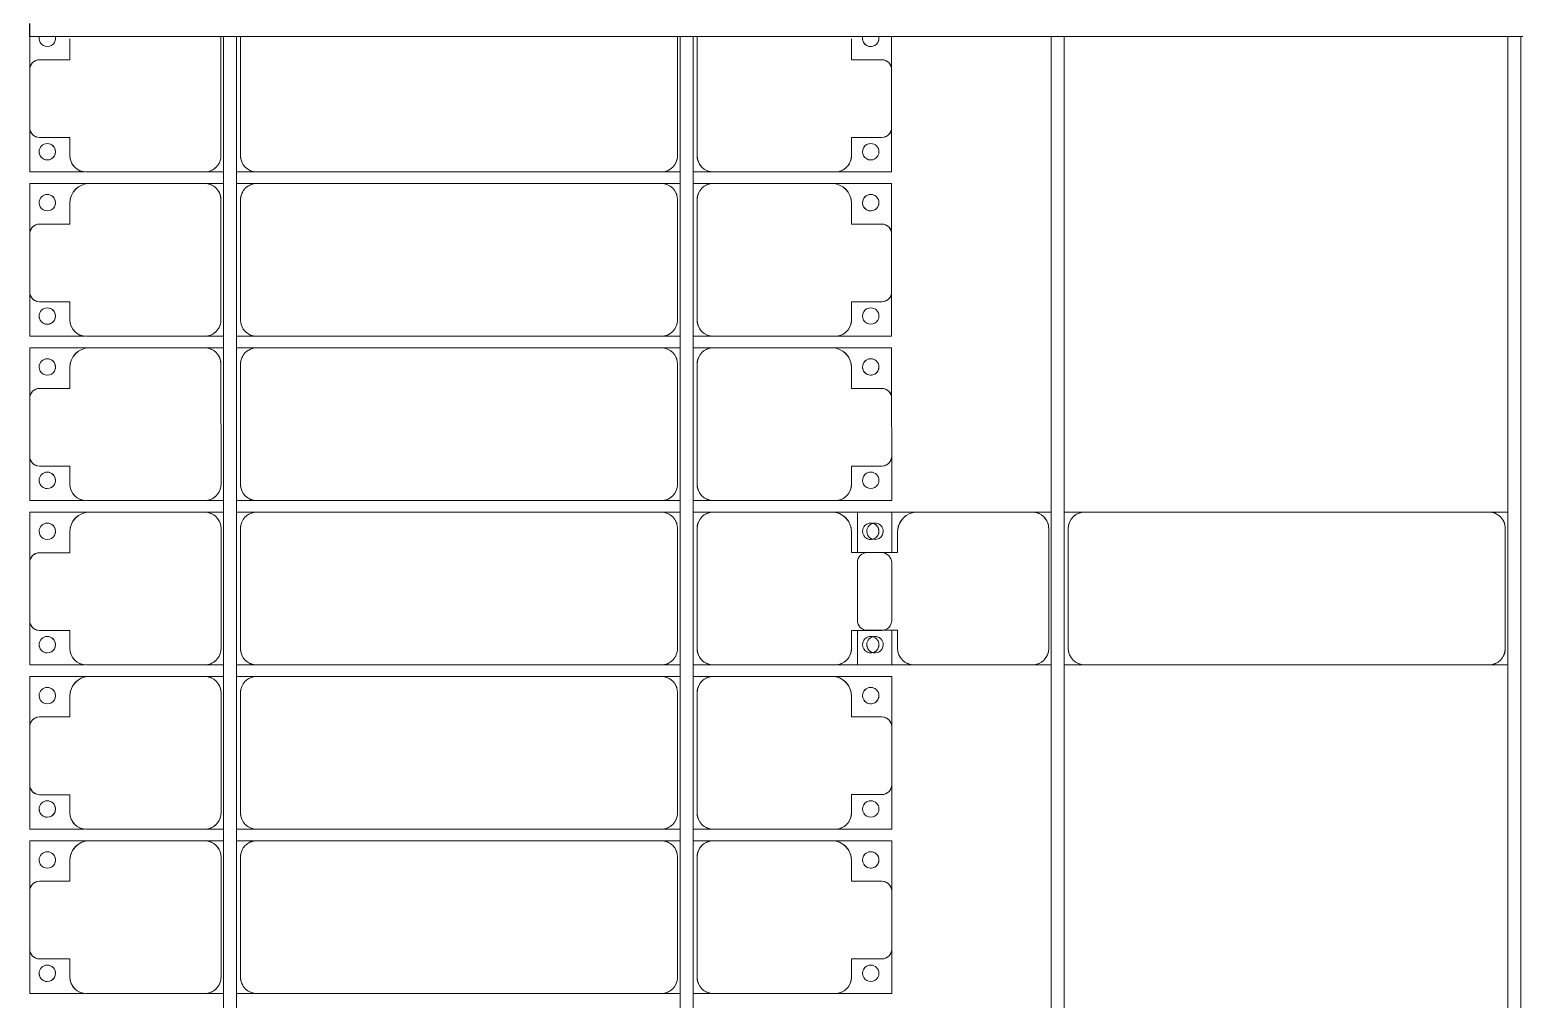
# Model space of a CAD drawing. Header units: millimetres. Extents: x -248177 to 167033, y 156986 to 268923.
# Drawn here: x -229723 to -225203, y 249490 to 252440 of the extents above; entities that cross this region are included whole.
import ezdxf

# ---------------------------------------------------------------- set-up
doc = ezdxf.new("R2010")
doc.units = ezdxf.units.MM
for name, color, linetype, lineweight in [('A-DETL-MBND', 5, 'Continuous', 9), ('A-GENM', 13, 'Continuous', 9), ('S-BEAM', 12, 'Continuous', 9)]:
    doc.layers.add(name, color=color, linetype=linetype, lineweight=lineweight)

# ---------------------------------------------------------------- blocks, each defined once
blk = doc.blocks.new('Dai phao do pin - DẢI PHAO ĐỠ PIN-V5-BỐ TRÍ KHUNG KẾT CẤU BÈ PIN 02')
at = {"layer": 'A-DETL-MBND', "color": 8}
for p, q in [((-1312.2, 241.6), (-1129.7, 241.6)), ((-1312.2, 118.2), (-1312.2, 241.6)), ((-1129.7, 241.6), (-1312.2, 241.6)), ((-779.7, 241.6), (-1129.7, 241.6)), ((-779.7, 241.6), (-722.2, 241.6)), ((-779.7, 241.6), (-722.2, 241.6)), ((-682.2, 241.6), (-620.3, 241.6)), ((-682.2, 241.6), (-620.3, 241.6)), ((610.3, 241.6), (-620.3, 241.6)), ((610.3, 241.6), (667.8, 241.6)), ((610.3, 241.6), (667.8, 241.6)), ((-1189.7, 181.6), (-1189.7, 118.2)), ((-729.7, -173.4), (-729.7, 191.6)), ((-670.3, 191.6), (-670.3, -173.4)), ((660.3, -173.4), (660.3, 191.6)), ((-1312.2, 143.8), (-1312.2, 132.4)), ((-1189.7, 118.2), (-1282.2, 118.2)), ((-1312.2, 88.2), (-1312.2, -88.2)), ((-1312.2, -223.4), (-1312.2, -118.2)), ((-1312.2, -125), (-1312.2, -137.6)), ((-1282.2, -118.2), (-1189.7, -118.2)), ((-1189.7, -118.2), (-1189.7, -173.4)), ((-1139.7, -223.4), (-1312.2, -223.4)), ((-1312.2, -223.4), (-1139.7, -223.4)), ((-1139.7, -223.4), (-779.7, -223.4)), ((-722.2, -223.4), (-779.7, -223.4)), ((-722.2, -223.4), (-779.7, -223.4)), ((-620.3, -223.4), (-682.2, -223.4)), ((-620.3, -223.4), (-682.2, -223.4)), ((-620.3, -223.4), (610.3, -223.4)), ((667.8, -223.4), (610.3, -223.4)), ((667.8, -223.4), (610.3, -223.4))]:
    blk.add_line(p, q, dxfattribs=at)
for centre, radius, start, end in [((-1129.7, 181.6), 60, 90, 180), ((-1129.7, 181.6), 60, 120, 180), ((-779.7, 191.6), 50, 360, 90), ((-779.7, 191.6), 50, 360, 75), ((-620.3, 191.6), 50, 90, 180), ((-620.3, 191.6), 50, 105, 135), ((610.3, 191.6), 50, 360, 90), ((610.3, 191.6), 50, 56.1143, 90), ((-1258.6, 183.2), 25, 0, 180), ((-1258.6, 183.2), 25, 90, 180), ((-1258.6, 183.2), 25, 180, 0), ((-1258.6, 183.2), 25, 180, 300), ((-1258.6, 183.2), 25, 30, 75), ((-620.3, 191.6), 50, 150, 180), ((610.3, 191.6), 50, 15, 30), ((-1282.2, 88.2), 30, 90, 180), ((-1282.2, -88.2), 30, 180, 270), ((-1258.6, -161.8), 25, 0, 180), ((-1258.6, -161.8), 25, 90, 180), ((-1258.6, -161.8), 25, 180, 0), ((-1258.6, -161.8), 25, 180, 270), ((-1258.6, -161.8), 25, 45, 75), ((-1258.6, -161.8), 25, 285, 330), ((-1139.7, -173.4), 50, 180, 270), ((-1139.7, -173.4), 50, 180, 255), ((-779.7, -173.4), 50, 270, 360), ((-779.7, -173.4), 50, 285, 360), ((-620.3, -173.4), 50, 180, 270), ((-620.3, -173.4), 50, 180, 210), ((610.3, -173.4), 50, 270, 360), ((610.3, -173.4), 50, 330, 360), ((-620.3, -173.4), 50, 240, 270), ((610.3, -173.4), 50, 285, 300)]:
    blk.add_arc(centre, radius, start, end, dxfattribs=at)
blk = doc.blocks.new('Dải phao đi lại kèm đỡ invester - DẢI PHAO ĐI LẠI-17505-BỐ TRÍ KHUNG KẾT CẤU BÈ PIN 02')
at = {"layer": 'A-DETL-MBND', "color": 8}
for p, q in [((8311.7, 1312.2), (8411.8, 1312.2)), ((8411.8, 1312.2), (8311.7, 1312.2)), ((8588.2, 1312.2), (8411.8, 1312.2)), ((8588.2, 1312.2), (8723.4, 1312.2)), ((8723.4, 1312.2), (8588.2, 1312.2)), ((8723.4, 1312.2), (8723.4, 1139.7)), ((8723.4, 1139.7), (8723.4, 1312.2)), ((8758.4, 1312.2), (8911.8, 1312.2)), ((8758.4, 1129.7), (8758.4, 1312.2)), ((8758.4, 1312.2), (8758.4, 1129.7)), ((8911.8, 1312.2), (8758.4, 1312.2)), ((9088.2, 1312.2), (8911.8, 1312.2)), ((9088.2, 1312.2), (9223.4, 1312.2)), ((9223.4, 1312.2), (9088.2, 1312.2)), ((9223.4, 1312.2), (9223.4, 1139.7)), ((9223.4, 1139.7), (9223.4, 1312.2)), ((9258.4, 1312.2), (9411.8, 1312.2)), ((9258.4, 1129.7), (9258.4, 1312.2)), ((9258.4, 1312.2), (9258.4, 1129.7)), ((9411.8, 1312.2), (9258.4, 1312.2)), ((9588.2, 1312.2), (9411.8, 1312.2)), ((9588.2, 1312.2), (9723.4, 1312.2)), ((9723.4, 1312.2), (9588.2, 1312.2)), ((9723.4, 1312.2), (9723.4, 1139.7)), ((9723.4, 1139.7), (9723.4, 1312.2)), ((9758.4, 1312.2), (9881.8, 1312.2)), ((9758.4, 1129.7), (9758.4, 1312.2)), ((9758.4, 1312.2), (9758.4, 1129.7)), ((10088.2, 1312.2), (9911.8, 1312.2)), ((10118.2, 1312.2), (10223.4, 1312.2)), ((10223.4, 1312.2), (10223.4, 1139.7)), ((10223.4, 1139.7), (10223.4, 1312.2)), ((10258.4, 1312.2), (10411.8, 1312.2)), ((10258.4, 1129.7), (10258.4, 1312.2)), ((10258.4, 1312.2), (10258.4, 1129.7)), ((10411.8, 1312.2), (10258.4, 1312.2)), ((10588.2, 1312.2), (10411.8, 1312.2)), ((10588.2, 1312.2), (10723.4, 1312.2)), ((10723.4, 1312.2), (10588.2, 1312.2)), ((10723.4, 1312.2), (10723.4, 1139.7)), ((10723.4, 1139.7), (10723.4, 1312.2)), ((10758.4, 1312.2), (10911.8, 1312.2)), ((10758.4, 1129.7), (10758.4, 1312.2)), ((10758.4, 1312.2), (10758.4, 1129.7)), ((10911.8, 1312.2), (10758.4, 1312.2)), ((11088.2, 1312.2), (10911.8, 1312.2)), ((11088.2, 1312.2), (11223.4, 1312.2)), ((11223.4, 1312.2), (11088.2, 1312.2)), ((11223.4, 1312.2), (11223.4, 1139.7)), ((11223.4, 1139.7), (11223.4, 1312.2)), ((8381.8, 1282.2), (8381.8, 1189.7)), ((8618.2, 1189.7), (8618.2, 1282.2)), ((8881.8, 1282.2), (8881.8, 1189.7)), ((9118.2, 1189.7), (9118.2, 1282.2)), ((9381.8, 1282.2), (9381.8, 1189.7)), ((9618.2, 1189.7), (9618.2, 1282.2)), ((9881.8, 1282.2), (9881.8, 1189.7)), ((10118.2, 1189.7), (10118.2, 1282.2)), ((10381.8, 1282.2), (10381.8, 1189.7)), ((10618.2, 1189.7), (10618.2, 1282.2)), ((10881.8, 1282.2), (10881.8, 1189.7)), ((11118.2, 1189.7), (11118.2, 1282.2)), ((8381.8, 1189.7), (8318.4, 1189.7)), ((8673.4, 1189.7), (8618.2, 1189.7)), ((8881.8, 1189.7), (8818.4, 1189.7)), ((9173.4, 1189.7), (9118.2, 1189.7)), ((9381.8, 1189.7), (9318.4, 1189.7)), ((9673.4, 1189.7), (9618.2, 1189.7)), ((9881.8, 1189.7), (9818.4, 1189.7)), ((10173.4, 1189.7), (10118.2, 1189.7)), ((10381.8, 1189.7), (10318.4, 1189.7)), ((10673.4, 1189.7), (10618.2, 1189.7)), ((10881.8, 1189.7), (10818.4, 1189.7)), ((11173.4, 1189.7), (11118.2, 1189.7)), ((8723.4, 769.7), (8723.4, 1139.7)), ((9223.4, 769.7), (9223.4, 1139.7)), ((9723.4, 769.7), (9723.4, 1139.7)), ((10223.4, 769.7), (10223.4, 1139.7)), ((10723.4, 769.7), (10723.4, 1139.7)), ((11223.4, 769.7), (11223.4, 1139.7)), ((8758.4, 1129.7), (8758.4, 769.7)), ((9258.4, 1129.7), (9258.4, 769.7)), ((9758.4, 1129.7), (9758.4, 769.7)), ((10258.4, 1129.7), (10258.4, 769.7)), ((10758.4, 1129.7), (10758.4, 769.7)), ((8723.4, 769.7), (8723.4, 707.8)), ((8723.4, 769.7), (8723.4, 707.8)), ((8758.4, 707.8), (8758.4, 769.7)), ((8758.4, 707.8), (8758.4, 769.7)), ((9223.4, 769.7), (9223.4, 707.8)), ((9223.4, 769.7), (9223.4, 707.8)), ((9258.4, 707.8), (9258.4, 769.7)), ((9258.4, 707.8), (9258.4, 769.7)), ((9723.4, 769.7), (9723.4, 707.8)), ((9723.4, 769.7), (9723.4, 707.8)), ((9758.4, 707.8), (9758.4, 769.7)), ((9758.4, 707.8), (9758.4, 769.7)), ((10223.4, 769.7), (10223.4, 707.8)), ((10223.4, 769.7), (10223.4, 707.8)), ((10258.4, 707.8), (10258.4, 769.7)), ((10258.4, 707.8), (10258.4, 769.7)), ((10723.4, 769.7), (10723.4, 707.8)), ((10723.4, 769.7), (10723.4, 707.8)), ((10758.4, 707.8), (10758.4, 769.7)), ((10758.4, 707.8), (10758.4, 769.7)), ((11223.4, 769.7), (11223.4, 707.8)), ((11223.4, 769.7), (11223.4, 707.8)), ((8311.7, 719.7), (8673.4, 719.7)), ((8808.4, 719.7), (9173.4, 719.7)), ((9308.4, 719.7), (9673.4, 719.7)), ((9808.4, 719.7), (10173.4, 719.7)), ((10308.4, 719.7), (10673.4, 719.7)), ((10808.4, 719.7), (11173.4, 719.7)), ((8673.4, 660.3), (8311.7, 660.3)), ((8723.4, 667.8), (8723.4, 610.3)), ((8723.4, 667.8), (8723.4, 610.3)), ((8758.4, 610.3), (8758.4, 667.8)), ((8758.4, 610.3), (8758.4, 667.8)), ((9173.4, 660.3), (8808.4, 660.3)), ((9223.4, 667.8), (9223.4, 610.3)), ((9223.4, 667.8), (9223.4, 610.3)), ((9258.4, 610.3), (9258.4, 667.8)), ((9258.4, 610.3), (9258.4, 667.8)), ((9673.4, 660.3), (9308.4, 660.3)), ((9723.4, 667.8), (9723.4, 610.3)), ((9723.4, 667.8), (9723.4, 610.3)), ((9758.4, 610.3), (9758.4, 667.8)), ((9758.4, 610.3), (9758.4, 667.8)), ((10173.4, 660.3), (9808.4, 660.3)), ((10223.4, 667.8), (10223.4, 610.3)), ((10223.4, 667.8), (10223.4, 610.3)), ((10258.4, 610.3), (10258.4, 667.8)), ((10258.4, 610.3), (10258.4, 667.8)), ((10673.4, 660.3), (10308.4, 660.3)), ((10723.4, 667.8), (10723.4, 610.3)), ((10723.4, 667.8), (10723.4, 610.3)), ((10758.4, 610.3), (10758.4, 667.8)), ((10758.4, 610.3), (10758.4, 667.8)), ((11173.4, 660.3), (10808.4, 660.3)), ((11223.4, 667.8), (11223.4, 610.3)), ((11223.4, 667.8), (11223.4, 610.3)), ((8723.4, -620.3), (8723.4, 610.3)), ((8758.4, 610.3), (8758.4, -620.3)), ((9223.4, -620.3), (9223.4, 610.3)), ((9258.4, 610.3), (9258.4, -620.3)), ((9723.4, -620.3), (9723.4, 610.3)), ((9758.4, 610.3), (9758.4, -620.3)), ((10223.4, -620.3), (10223.4, 610.3)), ((10258.4, 610.3), (10258.4, -620.3)), ((10723.4, -620.3), (10723.4, 610.3)), ((10758.4, 610.3), (10758.4, -620.3)), ((11223.4, -620.3), (11223.4, 610.3)), ((8723.4, -620.3), (8723.4, -682.2)), ((8723.4, -620.3), (8723.4, -682.2)), ((8758.4, -682.2), (8758.4, -620.3)), ((8758.4, -682.2), (8758.4, -620.3)), ((9223.4, -620.3), (9223.4, -682.2)), ((9223.4, -620.3), (9223.4, -682.2)), ((9258.4, -682.2), (9258.4, -620.3)), ((9258.4, -682.2), (9258.4, -620.3)), ((9723.4, -620.3), (9723.4, -682.2)), ((9723.4, -620.3), (9723.4, -682.2)), ((9758.4, -682.2), (9758.4, -620.3)), ((9758.4, -682.2), (9758.4, -620.3)), ((10223.4, -620.3), (10223.4, -682.2)), ((10223.4, -620.3), (10223.4, -682.2)), ((10258.4, -682.2), (10258.4, -620.3)), ((10258.4, -682.2), (10258.4, -620.3)), ((10723.4, -620.3), (10723.4, -682.2)), ((10723.4, -620.3), (10723.4, -682.2)), ((10758.4, -682.2), (10758.4, -620.3)), ((10758.4, -682.2), (10758.4, -620.3)), ((11223.4, -620.3), (11223.4, -682.2)), ((11223.4, -620.3), (11223.4, -682.2)), ((8311.7, -670.3), (8673.4, -670.3)), ((8808.4, -670.3), (9173.4, -670.3)), ((9308.4, -670.3), (9673.4, -670.3)), ((9808.4, -670.3), (10173.4, -670.3)), ((10308.4, -670.3), (10673.4, -670.3)), ((10808.4, -670.3), (11173.4, -670.3)), ((8723.4, -722.2), (8723.4, -779.7)), ((8723.4, -722.2), (8723.4, -779.7)), ((8758.4, -779.7), (8758.4, -722.2)), ((8758.4, -779.7), (8758.4, -722.2)), ((9223.4, -722.2), (9223.4, -779.7)), ((9223.4, -722.2), (9223.4, -779.7)), ((9258.4, -779.7), (9258.4, -722.2)), ((9258.4, -779.7), (9258.4, -722.2)), ((9723.4, -722.2), (9723.4, -779.7)), ((9723.4, -722.2), (9723.4, -779.7)), ((9758.4, -779.7), (9758.4, -722.2)), ((9758.4, -779.7), (9758.4, -722.2)), ((10223.4, -722.2), (10223.4, -779.7)), ((10223.4, -722.2), (10223.4, -779.7)), ((10258.4, -779.7), (10258.4, -722.2)), ((10258.4, -779.7), (10258.4, -722.2)), ((10723.4, -722.2), (10723.4, -779.7)), ((10723.4, -722.2), (10723.4, -779.7)), ((10758.4, -779.7), (10758.4, -722.2)), ((10758.4, -779.7), (10758.4, -722.2)), ((11223.4, -722.2), (11223.4, -779.7)), ((11223.4, -722.2), (11223.4, -779.7)), ((8673.4, -729.7), (8311.7, -729.7)), ((9173.4, -729.7), (8808.4, -729.7)), ((9673.4, -729.7), (9308.4, -729.7)), ((10173.4, -729.7), (9808.4, -729.7)), ((10673.4, -729.7), (10308.4, -729.7)), ((11173.4, -729.7), (10808.4, -729.7)), ((8723.4, -1139.7), (8723.4, -779.7)), ((8758.4, -779.7), (8758.4, -1129.7)), ((9223.4, -1139.7), (9223.4, -779.7)), ((9258.4, -779.7), (9258.4, -1129.7)), ((9723.4, -1139.7), (9723.4, -779.7)), ((9758.4, -779.7), (9758.4, -1129.7)), ((10223.4, -1139.7), (10223.4, -779.7)), ((10258.4, -779.7), (10258.4, -1129.7)), ((10723.4, -1139.7), (10723.4, -779.7)), ((10758.4, -779.7), (10758.4, -1129.7)), ((11223.4, -1139.7), (11223.4, -779.7)), ((8758.4, -1312.2), (8758.4, -1129.7)), ((8758.4, -1129.7), (8758.4, -1312.2)), ((9258.4, -1312.2), (9258.4, -1129.7)), ((9258.4, -1129.7), (9258.4, -1312.2)), ((9758.4, -1312.2), (9758.4, -1129.7)), ((9758.4, -1129.7), (9758.4, -1312.2)), ((10258.4, -1312.2), (10258.4, -1129.7)), ((10258.4, -1129.7), (10258.4, -1312.2)), ((10758.4, -1312.2), (10758.4, -1129.7)), ((10758.4, -1129.7), (10758.4, -1312.2)), ((8723.4, -1143.6), (8723.4, -1312.2)), ((8723.4, -1312.2), (8723.4, -1143.6)), ((9223.4, -1143.6), (9223.4, -1312.2)), ((9223.4, -1312.2), (9223.4, -1143.6)), ((9723.4, -1143.6), (9723.4, -1312.2)), ((9723.4, -1312.2), (9723.4, -1143.6)), ((10223.4, -1143.6), (10223.4, -1312.2)), ((10223.4, -1312.2), (10223.4, -1143.6)), ((10723.4, -1143.6), (10723.4, -1312.2)), ((10723.4, -1312.2), (10723.4, -1143.6)), ((11223.4, -1143.6), (11223.4, -1312.2)), ((11223.4, -1312.2), (11223.4, -1143.6)), ((8318.4, -1189.7), (8381.8, -1189.7)), ((8381.8, -1189.7), (8381.8, -1282.2)), ((8618.2, -1282.2), (8618.2, -1189.7)), ((8618.2, -1189.7), (8673.4, -1189.7)), ((8818.4, -1189.7), (8881.8, -1189.7)), ((8881.8, -1189.7), (8881.8, -1282.2)), ((9118.2, -1282.2), (9118.2, -1189.7)), ((9118.2, -1189.7), (9173.4, -1189.7)), ((9318.4, -1189.7), (9381.8, -1189.7)), ((9381.8, -1189.7), (9381.8, -1282.2)), ((9618.2, -1282.2), (9618.2, -1189.7)), ((9618.2, -1189.7), (9673.4, -1189.7)), ((9818.4, -1189.7), (9881.8, -1189.7)), ((9881.8, -1189.7), (9881.8, -1282.2)), ((10118.2, -1282.2), (10118.2, -1189.7)), ((10118.2, -1189.7), (10173.4, -1189.7)), ((10318.4, -1189.7), (10381.8, -1189.7)), ((10381.8, -1189.7), (10381.8, -1282.2)), ((10618.2, -1282.2), (10618.2, -1189.7)), ((10618.2, -1189.7), (10673.4, -1189.7)), ((10818.4, -1189.7), (10881.8, -1189.7)), ((10881.8, -1189.7), (10881.8, -1282.2)), ((11118.2, -1282.2), (11118.2, -1189.7)), ((11118.2, -1189.7), (11173.4, -1189.7)), ((8411.8, -1312.2), (8311.7, -1312.2)), ((8311.7, -1312.2), (8411.8, -1312.2)), ((8411.8, -1312.2), (8588.2, -1312.2)), ((8723.4, -1312.2), (8588.2, -1312.2)), ((8588.2, -1312.2), (8723.4, -1312.2)), ((8911.8, -1312.2), (8758.4, -1312.2)), ((8758.4, -1312.2), (8911.8, -1312.2)), ((8911.8, -1312.2), (9088.2, -1312.2)), ((9223.4, -1312.2), (9088.2, -1312.2)), ((9088.2, -1312.2), (9223.4, -1312.2)), ((9411.8, -1312.2), (9258.4, -1312.2)), ((9258.4, -1312.2), (9411.8, -1312.2)), ((9411.8, -1312.2), (9588.2, -1312.2)), ((9723.4, -1312.2), (9588.2, -1312.2)), ((9588.2, -1312.2), (9723.4, -1312.2)), ((9911.8, -1312.2), (9758.4, -1312.2)), ((9758.4, -1312.2), (9911.8, -1312.2)), ((9911.8, -1312.2), (10088.2, -1312.2)), ((10223.4, -1312.2), (10088.2, -1312.2)), ((10088.2, -1312.2), (10223.4, -1312.2)), ((10411.8, -1312.2), (10258.4, -1312.2)), ((10258.4, -1312.2), (10411.8, -1312.2)), ((10411.8, -1312.2), (10588.2, -1312.2)), ((10723.4, -1312.2), (10588.2, -1312.2)), ((10588.2, -1312.2), (10723.4, -1312.2)), ((10911.8, -1312.2), (10758.4, -1312.2)), ((10758.4, -1312.2), (10911.8, -1312.2)), ((10911.8, -1312.2), (11088.2, -1312.2)), ((11223.4, -1312.2), (11088.2, -1312.2)), ((11088.2, -1312.2), (11223.4, -1312.2))]:
    blk.add_line(p, q, dxfattribs=at)
for centre, radius, start, end in [((8411.8, 1282.2), 30, 90, 180), ((8411.8, 1282.2), 30, 105, 165), ((8588.2, 1282.2), 30, 360, 90), ((8588.2, 1282.2), 30, 60, 75), ((8588.2, 1282.2), 30, 15, 75), ((8588.2, 1282.2), 30, 60, 75), ((8911.8, 1282.2), 30, 90, 180), ((8911.8, 1282.2), 30, 105, 165), ((9088.2, 1282.2), 30, 360, 90), ((9088.2, 1282.2), 30, 60, 75), ((9088.2, 1282.2), 30, 15, 75), ((9088.2, 1282.2), 30, 60, 75), ((9411.8, 1282.2), 30, 90, 180), ((9411.8, 1282.2), 30, 105, 165), ((9588.2, 1282.2), 30, 360, 90), ((9588.2, 1282.2), 30, 60, 75), ((9588.2, 1282.2), 30, 15, 75), ((9588.2, 1282.2), 30, 60, 75), ((9911.8, 1282.2), 30, 90, 180), ((10088.2, 1282.2), 30, 360, 90), ((10411.8, 1282.2), 30, 90, 180), ((10411.8, 1282.2), 30, 105, 165), ((10588.2, 1282.2), 30, 0, 90), ((10588.2, 1282.2), 30, 60, 75), ((10588.2, 1282.2), 30, 15, 75), ((10588.2, 1282.2), 30, 60, 75), ((10911.8, 1282.2), 30, 90, 180), ((10911.8, 1282.2), 30, 105, 165), ((11088.2, 1282.2), 30, 360, 90), ((11088.2, 1282.2), 30, 60, 75), ((11088.2, 1282.2), 30, 15, 75), ((11088.2, 1282.2), 30, 60, 75), ((8316.8, 1248.6), 25, 90, 105), ((8316.8, 1248.6), 25, 90, 105), ((8316.8, 1248.6), 25, 270, 90), ((8316.8, 1248.6), 25, 300, 90), ((8411.8, 1282.2), 30, 135, 165), ((8411.8, 1282.2), 30, 135, 165), ((8588.2, 1282.2), 30, 15, 30), ((8588.2, 1282.2), 30, 15, 30), ((8661.8, 1248.6), 25, 90, 270), ((8661.8, 1248.6), 25, 90, 180), ((8661.8, 1248.6), 25, 270, 90), ((8661.8, 1248.6), 25, 270, 90), ((8816.8, 1248.6), 25, 90, 270), ((8816.8, 1248.6), 25, 90, 255), ((8816.8, 1248.6), 25, 270, 90), ((8816.8, 1248.6), 25, 300, 90), ((8911.8, 1282.2), 30, 135, 165), ((8911.8, 1282.2), 30, 135, 165), ((9088.2, 1282.2), 30, 15, 30), ((9088.2, 1282.2), 30, 15, 30), ((9161.8, 1248.6), 25, 90, 270), ((9161.8, 1248.6), 25, 90, 180), ((9161.8, 1248.6), 25, 270, 90), ((9161.8, 1248.6), 25, 270, 90), ((9316.8, 1248.6), 25, 90, 270), ((9316.8, 1248.6), 25, 90, 255), ((9316.8, 1248.6), 25, 270, 90), ((9316.8, 1248.6), 25, 300, 90), ((9411.8, 1282.2), 30, 135, 165), ((9411.8, 1282.2), 30, 135, 165), ((9588.2, 1282.2), 30, 15, 30), ((9588.2, 1282.2), 30, 15, 30), ((9661.8, 1248.6), 25, 90, 270), ((9661.8, 1248.6), 25, 90, 180), ((9661.8, 1248.6), 25, 270, 90), ((9661.8, 1248.6), 25, 270, 90), ((9816.8, 1248.6), 25, 90, 270), ((9816.8, 1248.6), 25, 90, 225), ((9816.8, 1248.6), 25, 270, 90), ((9816.8, 1248.6), 25, 315, 90), ((10161.8, 1248.6), 25, 90, 270), ((10161.8, 1248.6), 25, 90, 180), ((10161.8, 1248.6), 25, 270, 90), ((10161.8, 1248.6), 25, 315, 90), ((10316.8, 1248.6), 25, 90, 270), ((10316.8, 1248.6), 25, 90, 255), ((10316.8, 1248.6), 25, 270, 90), ((10316.8, 1248.6), 25, 300, 90), ((10411.8, 1282.2), 30, 135, 165), ((10411.8, 1282.2), 30, 135, 165), ((10588.2, 1282.2), 30, 15, 30), ((10588.2, 1282.2), 30, 15, 30), ((10661.8, 1248.6), 25, 90, 270), ((10661.8, 1248.6), 25, 90, 180), ((10661.8, 1248.6), 25, 270, 90), ((10661.8, 1248.6), 25, 270, 90), ((10816.8, 1248.6), 25, 90, 270), ((10816.8, 1248.6), 25, 90, 255), ((10816.8, 1248.6), 25, 270, 90), ((10816.8, 1248.6), 25, 300, 90), ((10911.8, 1282.2), 30, 135, 165), ((10911.8, 1282.2), 30, 135, 165), ((11088.2, 1282.2), 30, 15, 30), ((11088.2, 1282.2), 30, 15, 30), ((11161.8, 1248.6), 25, 90, 270), ((11161.8, 1248.6), 25, 90, 180), ((11161.8, 1248.6), 25, 270, 90), ((11161.8, 1248.6), 25, 270, 90), ((8316.8, 1248.6), 25, 255, 270), ((8316.8, 1248.6), 25, 270, 285), ((8661.8, 1248.6), 25, 195, 255), ((8816.8, 1248.6), 25, 270, 285), ((9161.8, 1248.6), 25, 195, 255), ((9316.8, 1248.6), 25, 270, 285), ((9661.8, 1248.6), 25, 195, 255), ((10161.8, 1248.6), 25, 195, 225), ((10316.8, 1248.6), 25, 270, 285), ((10661.8, 1248.6), 25, 195, 255), ((10816.8, 1248.6), 25, 270, 285), ((11161.8, 1248.6), 25, 195, 255), ((8673.4, 1139.7), 50, 0, 90), ((8673.4, 1139.7), 50, 15, 90), ((8818.4, 1129.7), 60, 90, 180), ((8818.4, 1129.7), 60, 90, 150), ((9173.4, 1139.7), 50, 360, 90), ((9173.4, 1139.7), 50, 15, 90), ((9318.4, 1129.7), 60, 90, 180), ((9318.4, 1129.7), 60, 90, 150), ((9673.4, 1139.7), 50, 0, 90), ((9673.4, 1139.7), 50, 15, 90), ((9818.4, 1129.7), 60, 90, 180), ((9818.4, 1129.7), 60, 90, 150), ((10173.4, 1139.7), 50, 360, 90), ((10173.4, 1139.7), 50, 15, 90), ((10318.4, 1129.7), 60, 90, 180), ((10318.4, 1129.7), 60, 90, 150), ((10673.4, 1139.7), 50, 360, 90), ((10673.4, 1139.7), 50, 15, 90), ((10818.4, 1129.7), 60, 90, 180), ((10818.4, 1129.7), 60, 90, 150), ((11173.4, 1139.7), 50, 0, 90), ((11173.4, 1139.7), 50, 15, 90), ((8673.4, 769.7), 50, 270, 0), ((8808.4, 769.7), 50, 180, 270), ((9173.4, 769.7), 50, 270, 0), ((9308.4, 769.7), 50, 180, 270), ((9673.4, 769.7), 50, 270, 0), ((9808.4, 769.7), 50, 180, 270), ((10173.4, 769.7), 50, 270, 360), ((10308.4, 769.7), 50, 180, 270), ((10673.4, 769.7), 50, 270, 0), ((10808.4, 769.7), 50, 180, 270), ((11173.4, 769.7), 50, 270, 0), ((8673.4, 769.7), 50, 270, 345), ((8808.4, 769.7), 50, 195, 270), ((9173.4, 769.7), 50, 270, 345), ((9308.4, 769.7), 50, 195, 270), ((9673.4, 769.7), 50, 270, 345), ((9808.4, 769.7), 50, 195, 270), ((10173.4, 769.7), 50, 270, 345), ((10308.4, 769.7), 50, 195, 270), ((10673.4, 769.7), 50, 270, 345), ((10808.4, 769.7), 50, 195, 270), ((11173.4, 769.7), 50, 270, 345), ((8673.4, 610.3), 50, 360, 90), ((8673.4, 610.3), 50, 60, 90), ((8673.4, 610.3), 50, 15, 30), ((8808.4, 610.3), 50, 90, 180), ((8808.4, 610.3), 50, 150, 180), ((8808.4, 610.3), 50, 105, 120), ((9173.4, 610.3), 50, 360, 90), ((9173.4, 610.3), 50, 60, 79.005), ((9173.4, 610.3), 50, 15, 30), ((9308.4, 610.3), 50, 90, 180), ((9308.4, 610.3), 50, 150, 180), ((9308.4, 610.3), 50, 105, 120), ((9673.4, 610.3), 50, 360, 90), ((9673.4, 610.3), 50, 60, 90), ((9673.4, 610.3), 50, 15, 30), ((9808.4, 610.3), 50, 90, 180), ((9808.4, 610.3), 50, 150, 180), ((9808.4, 610.3), 50, 105, 120), ((10173.4, 610.3), 50, 360, 90), ((10173.4, 610.3), 50, 60, 90), ((10173.4, 610.3), 50, 15, 30), ((10308.4, 610.3), 50, 90, 180), ((10308.4, 610.3), 50, 150, 180), ((10308.4, 610.3), 50, 105, 120), ((10673.4, 610.3), 50, 360, 90), ((10673.4, 610.3), 50, 60, 90), ((10673.4, 610.3), 50, 15, 30), ((10808.4, 610.3), 50, 90, 180), ((10808.4, 610.3), 50, 150, 180), ((10808.4, 610.3), 50, 105, 120), ((11173.4, 610.3), 50, 0, 90), ((11173.4, 610.3), 50, 60, 90), ((11173.4, 610.3), 50, 15, 30), ((8673.4, -620.3), 50, 270, 360), ((8673.4, -620.3), 50, 330, 0), ((8808.4, -620.3), 50, 180, 270), ((9173.4, -620.3), 50, 270, 0), ((9173.4, -620.3), 50, 330, 0), ((9308.4, -620.3), 50, 180, 270), ((9673.4, -620.3), 50, 270, 0), ((9673.4, -620.3), 50, 330, 360), ((9808.4, -620.3), 50, 180, 270), ((10173.4, -620.3), 50, 270, 0), ((10173.4, -620.3), 50, 330, 0), ((10308.4, -620.3), 50, 180, 270), ((10673.4, -620.3), 50, 270, 0), ((10673.4, -620.3), 50, 330, 0), ((10808.4, -620.3), 50, 180, 270), ((11173.4, -620.3), 50, 270, 0), ((11173.4, -620.3), 50, 330, 0), ((8673.4, -620.3), 50, 270, 300), ((8808.4, -620.3), 50, 195, 225), ((8808.4, -620.3), 50, 240, 270), ((9173.4, -620.3), 50, 280.9746, 300), ((9308.4, -620.3), 50, 195, 225), ((9308.4, -620.3), 50, 240, 270), ((9673.4, -620.3), 50, 270, 300), ((9808.4, -620.3), 50, 195, 225), ((9808.4, -620.3), 50, 240, 270), ((10173.4, -620.3), 50, 270, 300), ((10308.4, -620.3), 50, 195, 225), ((10308.4, -620.3), 50, 240, 270), ((10673.4, -620.3), 50, 270, 300), ((10808.4, -620.3), 50, 195, 225), ((10808.4, -620.3), 50, 240, 270), ((11173.4, -620.3), 50, 270, 300), ((8673.4, -779.7), 50, 360, 90), ((8673.4, -779.7), 50, 15, 90), ((8808.4, -779.7), 50, 90, 180), ((8808.4, -779.7), 50, 90, 165), ((9173.4, -779.7), 50, 360, 90), ((9173.4, -779.7), 50, 15, 90), ((9308.4, -779.7), 50, 90, 180), ((9308.4, -779.7), 50, 90, 165), ((9673.4, -779.7), 50, 360, 90), ((9673.4, -779.7), 50, 15, 90), ((9808.4, -779.7), 50, 90, 180), ((9808.4, -779.7), 50, 90, 165), ((10173.4, -779.7), 50, 360, 90), ((10173.4, -779.7), 50, 15, 90), ((10308.4, -779.7), 50, 90, 180), ((10308.4, -779.7), 50, 90, 165), ((10673.4, -779.7), 50, 360, 90), ((10673.4, -779.7), 50, 15, 90), ((10808.4, -779.7), 50, 90, 180), ((10808.4, -779.7), 50, 90, 165), ((11173.4, -779.7), 50, 360, 90), ((11173.4, -779.7), 50, 15, 90), ((8818.4, -1129.7), 60, 180, 270), ((9318.4, -1129.7), 60, 180, 270), ((9818.4, -1129.7), 60, 180, 270), ((10318.4, -1129.7), 60, 180, 270), ((10818.4, -1129.7), 60, 180, 270), ((8673.4, -1139.7), 50, 270, 360), ((8673.4, -1139.7), 50, 270, 345), ((8818.4, -1129.7), 60, 210, 270), ((9173.4, -1139.7), 50, 270, 360), ((9173.4, -1139.7), 50, 270, 345), ((9318.4, -1129.7), 60, 210, 270), ((9673.4, -1139.7), 50, 270, 360), ((9673.4, -1139.7), 50, 270, 345), ((9818.4, -1129.7), 60, 210, 270), ((10173.4, -1139.7), 50, 270, 360), ((10173.4, -1139.7), 50, 270, 345), ((10318.4, -1129.7), 60, 210, 270), ((10673.4, -1139.7), 50, 270, 360), ((10673.4, -1139.7), 50, 270, 345), ((10818.4, -1129.7), 60, 210, 270), ((11173.4, -1139.7), 50, 270, 360), ((11173.4, -1139.7), 50, 270, 345), ((8316.8, -1258.6), 25, 90, 105), ((8316.8, -1258.6), 25, 90, 105), ((8316.8, -1258.6), 25, 270, 90), ((8316.8, -1258.6), 25, 60, 90), ((8316.8, -1258.6), 25, 270, 30), ((8661.8, -1258.6), 25, 90, 270), ((8661.8, -1258.6), 25, 180, 270), ((8661.8, -1258.6), 25, 90, 165), ((8661.8, -1258.6), 25, 270, 90), ((8661.8, -1258.6), 25, 15, 90), ((8661.8, -1258.6), 25, 270, 360), ((8816.8, -1258.6), 25, 90, 270), ((8816.8, -1258.6), 25, 180, 270), ((8816.8, -1258.6), 25, 90, 165), ((8816.8, -1258.6), 25, 270, 90), ((8816.8, -1258.6), 25, 60, 90), ((8816.8, -1258.6), 25, 270, 30), ((9161.8, -1258.6), 25, 90, 270), ((9161.8, -1258.6), 25, 180, 270), ((9161.8, -1258.6), 25, 90, 165), ((9161.8, -1258.6), 25, 270, 90), ((9161.8, -1258.6), 25, 15, 90), ((9161.8, -1258.6), 25, 270, 0), ((9316.8, -1258.6), 25, 90, 270), ((9316.8, -1258.6), 25, 180, 270), ((9316.8, -1258.6), 25, 90, 165), ((9316.8, -1258.6), 25, 270, 90), ((9316.8, -1258.6), 25, 60, 90), ((9316.8, -1258.6), 25, 270, 30), ((9661.8, -1258.6), 25, 90, 270), ((9661.8, -1258.6), 25, 180, 270), ((9661.8, -1258.6), 25, 90, 165), ((9661.8, -1258.6), 25, 270, 90), ((9661.8, -1258.6), 25, 15, 90), ((9661.8, -1258.6), 25, 270, 0), ((9816.8, -1258.6), 25, 90, 270), ((9816.8, -1258.6), 25, 180, 270), ((9816.8, -1258.6), 25, 90, 165), ((9816.8, -1258.6), 25, 270, 90), ((9816.8, -1258.6), 25, 60, 90), ((9816.8, -1258.6), 25, 270, 30), ((10161.8, -1258.6), 25, 90, 270), ((10161.8, -1258.6), 25, 180, 270), ((10161.8, -1258.6), 25, 90, 165), ((10161.8, -1258.6), 25, 270, 90), ((10161.8, -1258.6), 25, 15, 90), ((10161.8, -1258.6), 25, 270, 360), ((10316.8, -1258.6), 25, 90, 270), ((10316.8, -1258.6), 25, 180, 270), ((10316.8, -1258.6), 25, 90, 165), ((10316.8, -1258.6), 25, 270, 90), ((10316.8, -1258.6), 25, 60, 90), ((10316.8, -1258.6), 25, 270, 30), ((10661.8, -1258.6), 25, 90, 270), ((10661.8, -1258.6), 25, 180, 270), ((10661.8, -1258.6), 25, 90, 165), ((10661.8, -1258.6), 25, 270, 90), ((10661.8, -1258.6), 25, 15, 90), ((10661.8, -1258.6), 25, 270, 0), ((10816.8, -1258.6), 25, 90, 270), ((10816.8, -1258.6), 25, 180, 270), ((10816.8, -1258.6), 25, 90, 165), ((10816.8, -1258.6), 25, 270, 90), ((10816.8, -1258.6), 25, 60, 90), ((10816.8, -1258.6), 25, 270, 30), ((11161.8, -1258.6), 25, 90, 270), ((11161.8, -1258.6), 25, 180, 270), ((11161.8, -1258.6), 25, 90, 165), ((11161.8, -1258.6), 25, 270, 90), ((11161.8, -1258.6), 25, 15, 90), ((11161.8, -1258.6), 25, 270, 0), ((8316.8, -1258.6), 25, 255, 270), ((8316.8, -1258.6), 25, 255, 270), ((8411.8, -1282.2), 30, 180, 270), ((8411.8, -1282.2), 30, 195, 225), ((8411.8, -1282.2), 30, 195, 255), ((8411.8, -1282.2), 30, 195, 225), ((8588.2, -1282.2), 30, 270, 0), ((8588.2, -1282.2), 30, 285, 345), ((8588.2, -1282.2), 30, 285, 300), ((8588.2, -1282.2), 30, 285, 300), ((8588.2, -1282.2), 30, 315, 345), ((8588.2, -1282.2), 30, 315, 345), ((8911.8, -1282.2), 30, 180, 270), ((8911.8, -1282.2), 30, 195, 225), ((8911.8, -1282.2), 30, 195, 255), ((8911.8, -1282.2), 30, 195, 225), ((9088.2, -1282.2), 30, 270, 0), ((9088.2, -1282.2), 30, 285, 345), ((9088.2, -1282.2), 30, 285, 300), ((9088.2, -1282.2), 30, 285, 300), ((9088.2, -1282.2), 30, 315, 345), ((9088.2, -1282.2), 30, 315, 345), ((9411.8, -1282.2), 30, 180, 270), ((9411.8, -1282.2), 30, 195, 225), ((9411.8, -1282.2), 30, 195, 255), ((9411.8, -1282.2), 30, 195, 225), ((9588.2, -1282.2), 30, 270, 0), ((9588.2, -1282.2), 30, 285, 345), ((9588.2, -1282.2), 30, 285, 300), ((9588.2, -1282.2), 30, 285, 300), ((9588.2, -1282.2), 30, 315, 345), ((9588.2, -1282.2), 30, 315, 345), ((9911.8, -1282.2), 30, 180, 270), ((9911.8, -1282.2), 30, 195, 225), ((9911.8, -1282.2), 30, 195, 255), ((9911.8, -1282.2), 30, 195, 225), ((10088.2, -1282.2), 30, 270, 0), ((10088.2, -1282.2), 30, 285, 345), ((10088.2, -1282.2), 30, 285, 300), ((10088.2, -1282.2), 30, 285, 300), ((10088.2, -1282.2), 30, 315, 345), ((10088.2, -1282.2), 30, 315, 345), ((10411.8, -1282.2), 30, 180, 270), ((10411.8, -1282.2), 30, 195, 225), ((10411.8, -1282.2), 30, 195, 255), ((10411.8, -1282.2), 30, 195, 225), ((10588.2, -1282.2), 30, 270, 0), ((10588.2, -1282.2), 30, 285, 345), ((10588.2, -1282.2), 30, 285, 300), ((10588.2, -1282.2), 30, 285, 300), ((10588.2, -1282.2), 30, 315, 345), ((10588.2, -1282.2), 30, 315, 345), ((10911.8, -1282.2), 30, 180, 270), ((10911.8, -1282.2), 30, 195, 225), ((10911.8, -1282.2), 30, 195, 255), ((10911.8, -1282.2), 30, 195, 225), ((11088.2, -1282.2), 30, 270, 360), ((11088.2, -1282.2), 30, 285, 345), ((11088.2, -1282.2), 30, 285, 300), ((11088.2, -1282.2), 30, 285, 300), ((11088.2, -1282.2), 30, 315, 345), ((11088.2, -1282.2), 30, 315, 345)]:
    blk.add_arc(centre, radius, start, end, dxfattribs=at)
blk = doc.blocks.new('Dầm C52 - Dầm C52-24592-BỐ TRÍ KHUNG KẾT CẤU BÈ PIN 02')
at = {"layer": 'S-BEAM', "color": 1}
for p, q in [((25807.1, 20), (31767.1, 20)), ((31767.1, -20), (25807.1, -20))]:
    blk.add_line(p, q, dxfattribs=at)
blk = doc.blocks.new('Dầm C52 - Hộp 40x60-25239-BỐ TRÍ KHUNG KẾT CẤU BÈ PIN 02')
at = {"layer": 'S-BEAM', "color": 3, "lineweight": 25}
for p, q in [((-146407.2, -20), (-146407.2, 20)), ((146407.2, -20), (-146407.2, -20))]:
    blk.add_line(p, q, dxfattribs=at)
blk = doc.blocks.new('HOBANMONG_BEPIN 2_rvt-1-BỐ TRÍ KHUNG KẾT CẤU BÈ PIN 02')
at = {"layer": 'A-GENM', "lineweight": 9}
for name, p, rotation in [('Dải phao đi lại kèm đỡ invester - DẢI PHAO ĐI LẠI-17505-BỐ TRÍ KHUNG KẾT CẤU BÈ PIN 02', (-228411.4, 260730.9), 270.0007586098948), ('Dai phao do pin - DẢI PHAO ĐỠ PIN-V5-BỐ TRÍ KHUNG KẾT CẤU BÈ PIN 02', (-225891.2, 250731), 0.0007586094741477002)]:
    blk.add_blockref(name, p, dxfattribs=dict(at, rotation=rotation))
at = {"layer": 'S-BEAM', "lineweight": 9}
for name, p, rotation in [('Dầm C52 - Dầm C52-24592-BỐ TRÍ KHUNG KẾT CẤU BÈ PIN 02', (-229113, 220652.2), 90.00075860989138), ('Dầm C52 - Dầm C52-24592-BỐ TRÍ KHUNG KẾT CẤU BÈ PIN 02', (-227723, 220652.2), 90.00075860989138), ('Dầm C52 - Dầm C52-24592-BỐ TRÍ KHUNG KẾT CẤU BÈ PIN 02', (-226593, 220652.2), 90.00075860989138), ('Dầm C52 - Dầm C52-24592-BỐ TRÍ KHUNG KẾT CẤU BÈ PIN 02', (-225203, 220652.2), 90.00075860989138), ('Dầm C52 - Hộp 40x60-25239-BỐ TRÍ KHUNG KẾT CẤU BÈ PIN 02', (-83316.2, 252441.2), 0.0007586094741477002)]:
    blk.add_blockref(name, p, dxfattribs=dict(at, rotation=rotation))

msp = doc.modelspace()

# ---------------------------------------------------------------- block references
at = {"lineweight": 5}
msp.add_blockref('HOBANMONG_BEPIN 2_rvt-1-BỐ TRÍ KHUNG KẾT CẤU BÈ PIN 02', (0, 0), dxfattribs=at)

doc.saveas('drawing.dxf')
